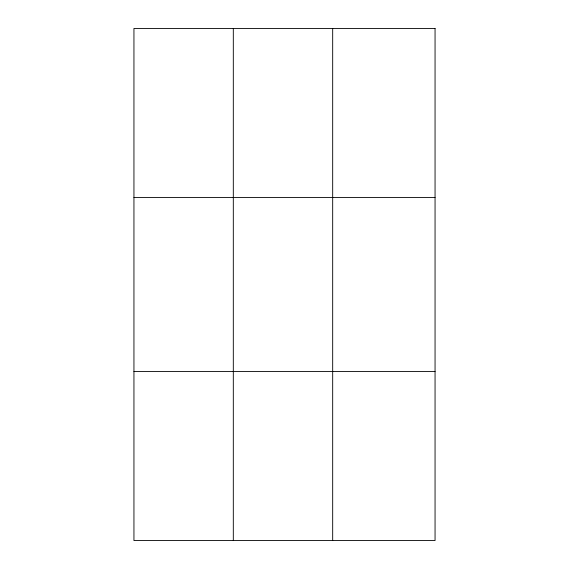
<?xml version="1.0" encoding="UTF-8"?>
<svg xmlns="http://www.w3.org/2000/svg" width="569" height="569" viewBox="0 0 569 569"><rect width="100%" height="100%" fill="white"/><g stroke="black" fill="none" stroke-linecap="round" stroke-linejoin="round"><path stroke-width="0.85" d="M233.311 28.45L233.311 540.55M332.68 28.45L332.68 540.55M133.943 197.443L435.057 197.443M133.943 371.557L435.057 371.557M435.057 28.45L435.057 540.55L133.943 540.55L133.943 28.45L435.057 28.45"/></g></svg>
